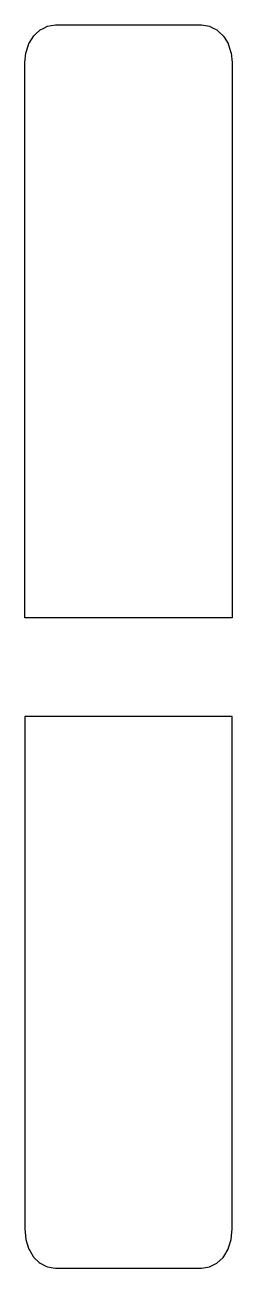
# Model space of a CAD drawing. Header units: metres. Extents: x 2.4 to 16, y -13.5 to 68.2.
import ezdxf

# ---------------------------------------------------------------- set-up
doc = ezdxf.new("R2010")
doc.units = ezdxf.units.M

msp = doc.modelspace()

# ---------------------------------------------------------------- linework, layer by layer
for p, q in [((3.095, 67.587), (3.4, 67.873)), ((3.4, 67.873), (3.595, 67.972)), ((3.595, 67.972), (3.882, 68.118)), ((3.882, 68.118), (4.126, 68.157)), ((4.126, 68.157), (4.4, 68.201)), ((4.4, 68.201), (9.074, 68.201)), ((9.074, 68.201), (14, 68.201)), ((14, 68.201), (14.246, 68.162)), ((14.246, 68.162), (14.518, 68.118)), ((14.518, 68.118), (14.723, 68.014)), ((14.723, 68.014), (15, 67.873)), ((15, 67.873), (15.137, 67.745)), ((2.638, 66.89), (2.668, 66.977)), ((2.668, 66.977), (2.681, 66.998)), ((2.681, 66.998), (2.986, 67.484)), ((2.986, 67.484), (3.095, 67.587)), ((15.137, 67.745), (15.414, 67.484)), ((15.414, 67.484), (15.477, 67.385)), ((15.477, 67.385), (15.732, 66.977)), ((15.732, 66.977), (15.738, 66.96)), ((2.405, 65.719), (2.468, 66.339)), ((2.468, 66.339), (2.638, 66.89)), ((15.738, 66.96), (15.762, 66.89)), ((15.762, 66.89), (15.897, 66.452)), ((15.897, 66.452), (15.932, 66.339)), ((15.932, 66.339), (15.995, 65.719)), ((2.4, 65.667), (2.405, 65.719)), ((2.4, 64.024), (2.4, 65.667)), ((15.995, 65.719), (16, 65.667)), ((16, 65.667), (16, 63.507)), ((16, 65.667), (16, 65.667)), ((2.4, 62.62), (2.4, 64.024)), ((16, 63.507), (16, 63.303)), ((16, 63.303), (16, 61.63)), ((2.4, 62.471), (2.4, 62.62)), ((2.4, 61.252), (2.4, 62.471)), ((16, 61.63), (16, 60.392)), ((2.4, 61.053), (2.4, 61.252)), ((2.4, 59.96), (2.4, 61.053)), ((2.4, 58.959), (2.4, 59.96)), ((16, 60.392), (16, 59.391)), ((2.4, 58.717), (2.4, 58.959)), ((16, 59.391), (16, 58.522)), ((2.4, 57.755), (2.4, 58.717)), ((16, 58.522), (16, 57.721)), ((2.4, 57.505), (2.4, 57.755)), ((2.4, 56.549), (2.4, 57.505)), ((16, 57.721), (16, 56.94)), ((2.4, 56.306), (2.4, 56.549)), ((16, 56.94), (16, 56.447)), ((16, 56.447), (16, 55.992)), ((2.4, 56.105), (2.4, 56.306)), ((2.4, 55.96), (2.4, 56.105)), ((2.4, 54.055), (2.4, 55.96)), ((16, 55.992), (16, 48.416)), ((2.4, 52.123), (2.4, 54.055)), ((2.4, 48.416), (2.4, 52.123)), ((2.4, 42.785), (2.4, 48.416)), ((16, 48.416), (16, 42.785)), ((2.4, 31.421), (2.4, 42.785)), ((16, 42.785), (16, 31.421)), ((2.4, 30.429), (2.4, 31.421)), ((16, 31.421), (16, 29.24)), ((2.4, 29.24), (2.4, 30.429)), ((5.825, 29.24), (2.4, 29.24)), ((16, 29.24), (5.825, 29.24)), ((12.575, 22.76), (2.4, 22.76)), ((2.4, 22.76), (2.4, 21.791)), ((16, 22.76), (12.575, 22.76)), ((16, 20.579), (16, 22.76)), ((2.4, 21.791), (2.4, 20.579)), ((2.4, 20.579), (2.4, 13.514)), ((16, 13.514), (16, 20.579)), ((2.4, 13.514), (2.4, 6.718)), ((16, 6.718), (16, 13.514)), ((2.4, 6.718), (2.4, 3.684)), ((16, -0.515), (16, 6.718)), ((2.4, 3.684), (2.4, 1.236)), ((2.4, 1.236), (2.4, -0.869)), ((16, -1.011), (16, -0.515)), ((2.4, -0.869), (2.4, -1.054)), ((2.4, -1.054), (2.4, -1.285)), ((2.4, -1.285), (2.4, -1.539)), ((2.4, -1.539), (2.4, -2.511)), ((16, -1.561), (16, -1.011)), ((16, -2.298), (16, -1.561)), ((16, -3.074), (16, -2.298)), ((2.4, -2.511), (2.4, -2.762)), ((2.4, -2.762), (2.4, -3.759)), ((16, -3.945), (16, -3.074)), ((2.4, -3.759), (2.4, -4.822)), ((16, -4.991), (16, -3.945)), ((2.4, -4.822), (2.4, -5.047)), ((2.4, -5.047), (2.4, -6.213)), ((16, -6.359), (16, -4.991)), ((2.4, -6.213), (2.4, -6.4)), ((2.4, -6.4), (2.4, -7.719)), ((16, -6.741), (16, -6.359)), ((16, -8.577), (16, -6.741)), ((2.4, -7.719), (2.4, -9.307)), ((16, -10.916), (16, -8.577)), ((2.4, -9.307), (2.4, -9.39)), ((2.4, -9.39), (2.4, -10.916)), ((2.4, -10.916), (2.417, -11.1)), ((2.417, -11.1), (2.468, -11.592)), ((15.932, -11.592), (15.983, -11.1)), ((15.983, -11.1), (16, -10.916)), ((16, -10.916), (16, -10.916)), ((2.468, -11.592), (2.536, -11.807)), ((2.536, -11.807), (2.668, -12.225)), ((2.668, -12.225), (2.715, -12.306)), ((15.448, -12.712), (15.732, -12.225)), ((15.732, -12.225), (15.782, -12.067)), ((15.782, -12.067), (15.932, -11.592)), ((2.715, -12.306), (2.952, -12.712)), ((2.952, -12.712), (2.981, -12.756)), ((2.981, -12.756), (2.986, -12.764)), ((2.986, -12.764), (3.342, -13.093)), ((15, -13.147), (15.405, -12.773)), ((15.405, -12.773), (15.414, -12.764)), ((15.414, -12.764), (15.448, -12.712)), ((3.342, -13.093), (3.4, -13.147)), ((3.4, -13.147), (3.775, -13.334)), ((3.775, -13.334), (3.882, -13.387)), ((3.882, -13.387), (4.266, -13.448)), ((4.266, -13.448), (4.4, -13.469)), ((4.4, -13.469), (11.454, -13.469)), ((11.454, -13.469), (14, -13.469)), ((14, -13.469), (14.392, -13.407)), ((14.392, -13.407), (14.518, -13.387)), ((14.518, -13.387), (14.919, -13.187)), ((14.919, -13.187), (15, -13.147))]:
    msp.add_line(p, q)

doc.saveas('drawing.dxf')
